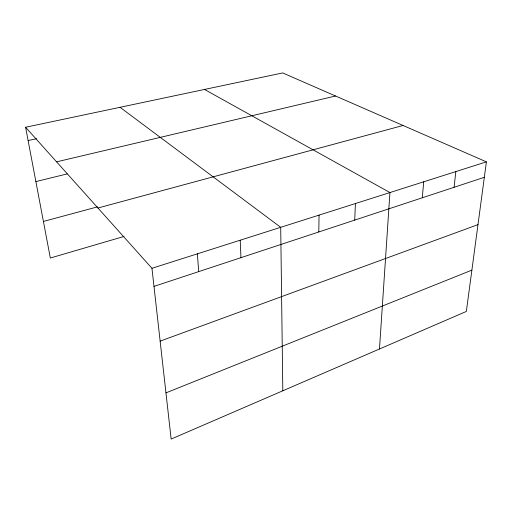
<?xml version="1.0" encoding="UTF-8"?>
<svg xmlns="http://www.w3.org/2000/svg" width="512" height="512" viewBox="0 0 512 512"><rect width="100%" height="100%" fill="white"/><g stroke="black" fill="none" stroke-linecap="round" stroke-linejoin="round"><path stroke-width="0.77" d="M318.797 231.962L319.059 215.11M354.72 220.102L355.418 203.539M379.475 348.992L389.939 192.55L204.499 89.453M422.272 197.798L423.725 181.798M454.061 187.296L455.84 171.584M486.4 161.856L466.349 311.43L171.149 439.072L151.955 268.288L25.6 127.258L282.688 72.928L486.4 161.856L151.955 268.288M165.952 392.87L471.885 270.125M160.141 341.139L477.984 224.627M153.99 286.381L484.326 177.306M123.962 236.467L50.33 258.022L25.6 127.258M43.411 221.453L97.504 206.867M97.946 208.006L403.059 125.478M35.872 181.581L67.162 173.92M56.589 161.85L335.546 96.006M28.115 140.557L36.589 138.701M120.032 107.302L280.71 227.315L282.816 390.784M197.357 253.837L198.72 271.616M240.205 240.205L240.966 257.664"/></g></svg>
